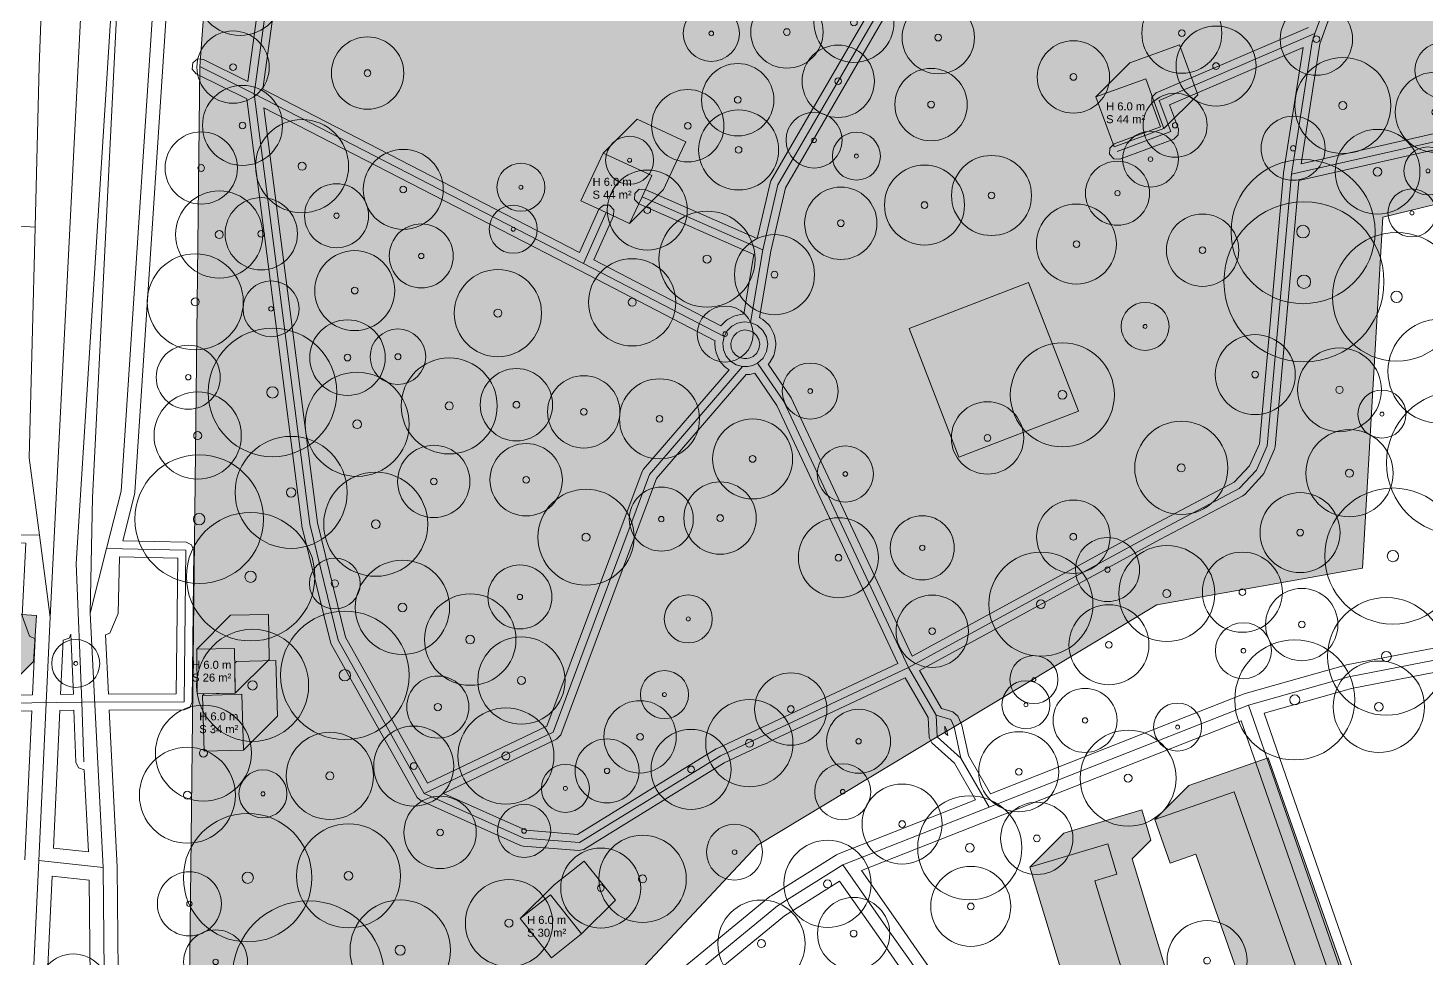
# Model space of a CAD drawing. Header units: metres. Extents: x -7 to 1019, y -7 to 1014.
# Drawn here: x 679.2 to 853.9, y 238.4 to 354.6 of the extents above; entities that cross this region are included whole.
import ezdxf

# ---------------------------------------------------------------- set-up
doc = ezdxf.new("R2010")
doc.units = ezdxf.units.M
doc.header["$MEASUREMENT"] = 0
for name, color, linetype, lineweight, true_color in [('TPX_BUILDING_AREAS_TEXT', 7, 'CONTINUOUS', 0, 0x000000), ('TPX_BUILDING_HEIGHTS_TEXT', 7, 'CONTINUOUS', 0, 0x000000), ('TPX_BUILDINGS', 7, 'CONTINUOUS', 0, 0x000000), ('TPX_BUILDINGS_HATCH', 7, 'CONTINUOUS', 0, 0xf0f0f0), ('TPX_BUILDINGS_SHADOWS_HATCH', 7, 'CONTINUOUS', 0, 0x000000), ('TPX_BUILDINGS_SHADOWS_OUTLINES', 7, 'CONTINUOUS', 0, 0x000000), ('TPX_ROADS_AXES', 7, 'CONTINUOUS', 0, 0x323232), ('TPX_ROADS_CONTOURS', 7, 'CONTINUOUS', 0, 0x646464), ('TPX_VEGETATION_GREEN_SPACES', 7, 'CONTINUOUS', 0, 0x58ba48), ('TPX_VEGETATION_GREEN_SPACES_HATCH', 7, 'CONTINUOUS', 0, 0x58ba48), ('TPX_VEGETATION_TREES_INDIVIDUAL', 7, 'CONTINUOUS', 0, 0x136734)]:
    doc.layers.add(name, color=color, linetype=linetype, lineweight=lineweight, true_color=true_color)
doc.styles.add('TPX_TEXTE', font='arial.ttf')

# ---------------------------------------------------------------- blocks, each defined once
blk = doc.blocks.new('TREETR004_CR044')
at = {"layer": 'TPX_VEGETATION_TREES_INDIVIDUAL'}
for radius in [4.44, 0.4166666666666667]:
    blk.add_circle((0, 0, 0.0361), radius, dxfattribs=at)
blk = doc.blocks.new('TREETR005_CR060')
at = {"layer": 'TPX_VEGETATION_TREES_INDIVIDUAL'}
for radius in [6, 0.5]:
    blk.add_circle((0, 0, 0.0361), radius, dxfattribs=at)
blk = doc.blocks.new('TREETR005_CR032')
at = {"layer": 'TPX_VEGETATION_TREES_INDIVIDUAL'}
for radius in [3.18, 0.4583333333333333]:
    blk.add_circle((0, 0, 0.0361), radius, dxfattribs=at)
blk = doc.blocks.new('TREETR003_CR033')
at = {"layer": 'TPX_VEGETATION_TREES_INDIVIDUAL'}
for radius in [3.32, 0.2916666666666667]:
    blk.add_circle((0, 0, 0.0361), radius, dxfattribs=at)
blk = doc.blocks.new('TREETR006_CR070')
at = {"layer": 'TPX_VEGETATION_TREES_INDIVIDUAL'}
for radius in [7, 0.5833333333333334]:
    blk.add_circle((0, 0, 0.0361), radius, dxfattribs=at)
blk = doc.blocks.new('TREETR003_CR030')
at = {"layer": 'TPX_VEGETATION_TREES_INDIVIDUAL'}
for radius in [3, 0.25]:
    blk.add_circle((0, 0, 0.0361), radius, dxfattribs=at)
blk = doc.blocks.new('TREETR005_CR039')
at = {"layer": 'TPX_VEGETATION_TREES_INDIVIDUAL'}
for radius in [3.88, 0.4583333333333333]:
    blk.add_circle((0, 0, 0.0361), radius, dxfattribs=at)
blk = doc.blocks.new('TREETR004_CR045')
at = {"layer": 'TPX_VEGETATION_TREES_INDIVIDUAL'}
for radius in [4.52, 0.4166666666666667]:
    blk.add_circle((0, 0, 0.0361), radius, dxfattribs=at)
blk = doc.blocks.new('TREETR005_CR057')
at = {"layer": 'TPX_VEGETATION_TREES_INDIVIDUAL'}
for radius in [5.71, 0.5416666666666666]:
    blk.add_circle((0, 0, 0.0361), radius, dxfattribs=at)
blk = doc.blocks.new('TREETR008_CR095')
at = {"layer": 'TPX_VEGETATION_TREES_INDIVIDUAL'}
for radius in [9.5, 0.7916666666666666]:
    blk.add_circle((0, 0, 0.0361), radius, dxfattribs=at)
blk = doc.blocks.new('TREETR004_CR047')
at = {"layer": 'TPX_VEGETATION_TREES_INDIVIDUAL'}
for radius in [4.72, 0.4166666666666667]:
    blk.add_circle((0, 0, 0.0361), radius, dxfattribs=at)
blk = doc.blocks.new('TREETR008_CR100')
at = {"layer": 'TPX_VEGETATION_TREES_INDIVIDUAL'}
for radius in [10, 0.8333333333333334]:
    blk.add_circle((0, 0, 0.0361), radius, dxfattribs=at)
blk = doc.blocks.new('TREETR005_CR059')
at = {"layer": 'TPX_VEGETATION_TREES_INDIVIDUAL'}
for radius in [5.89, 0.5416666666666666]:
    blk.add_circle((0, 0, 0.0361), radius, dxfattribs=at)
blk = doc.blocks.new('TREETR006_CR074')
at = {"layer": 'TPX_VEGETATION_TREES_INDIVIDUAL'}
for radius in [7.35, 0.625]:
    blk.add_circle((0, 0, 0.0361), radius, dxfattribs=at)
blk = doc.blocks.new('TREETR008_CR090')
at = {"layer": 'TPX_VEGETATION_TREES_INDIVIDUAL'}
for radius in [9, 0.7916666666666666]:
    blk.add_circle((0, 0, 0.0361), radius, dxfattribs=at)
blk = doc.blocks.new('TREETR005_CR052')
at = {"layer": 'TPX_VEGETATION_TREES_INDIVIDUAL'}
for radius in [5.24, 0.4583333333333333]:
    blk.add_circle((0, 0, 0.0361), radius, dxfattribs=at)
blk = doc.blocks.new('TREETR003_CR040')
at = {"layer": 'TPX_VEGETATION_TREES_INDIVIDUAL'}
for radius in [4, 0.3333333333333333]:
    blk.add_circle((0, 0, 0.0361), radius, dxfattribs=at)
blk = doc.blocks.new('TREETR004_CR050')
at = {"layer": 'TPX_VEGETATION_TREES_INDIVIDUAL'}
for radius in [5, 0.4166666666666667]:
    blk.add_circle((0, 0, 0.0361), radius, dxfattribs=at)
blk = doc.blocks.new('TREETR004_CR035')
at = {"layer": 'TPX_VEGETATION_TREES_INDIVIDUAL'}
for radius in [3.47, 0.375]:
    blk.add_circle((0, 0, 0.0361), radius, dxfattribs=at)
blk = doc.blocks.new('TREETR005_CR058')
at = {"layer": 'TPX_VEGETATION_TREES_INDIVIDUAL'}
for radius in [5.82, 0.5]:
    blk.add_circle((0, 0, 0.0361), radius, dxfattribs=at)
blk = doc.blocks.new('TREETR005_CR055')
at = {"layer": 'TPX_VEGETATION_TREES_INDIVIDUAL'}
for radius in [5.45, 0.5]:
    blk.add_circle((0, 0, 0.0361), radius, dxfattribs=at)
blk = doc.blocks.new('TREETR006_CR075')
at = {"layer": 'TPX_VEGETATION_TREES_INDIVIDUAL'}
for radius in [7.5, 0.625]:
    blk.add_circle((0, 0, 0.0361), radius, dxfattribs=at)
blk = doc.blocks.new('TREETR007_CR080')
at = {"layer": 'TPX_VEGETATION_TREES_INDIVIDUAL'}
for radius in [8.03, 0.7083333333333334]:
    blk.add_circle((0, 0, 0.0361), radius, dxfattribs=at)
blk = doc.blocks.new('TREETR005_CR053')
at = {"layer": 'TPX_VEGETATION_TREES_INDIVIDUAL'}
for radius in [5.3, 0.5416666666666666]:
    blk.add_circle((0, 0, 0.0361), radius, dxfattribs=at)
blk = doc.blocks.new('TREETR005_CR065')
at = {"layer": 'TPX_VEGETATION_TREES_INDIVIDUAL'}
for radius in [6.5, 0.5416666666666666]:
    blk.add_circle((0, 0, 0.0361), radius, dxfattribs=at)
blk = doc.blocks.new('TREETR003_CR035')
at = {"layer": 'TPX_VEGETATION_TREES_INDIVIDUAL'}
for radius in [3.5, 0.2916666666666667]:
    blk.add_circle((0, 0, 0.0361), radius, dxfattribs=at)
blk = doc.blocks.new('TREETR006_CR063')
at = {"layer": 'TPX_VEGETATION_TREES_INDIVIDUAL'}
for radius in [6.27, 0.625]:
    blk.add_circle((0, 0, 0.0361), radius, dxfattribs=at)
blk = doc.blocks.new('TREETR004_CR046')
at = {"layer": 'TPX_VEGETATION_TREES_INDIVIDUAL'}
for radius in [4.59, 0.4166666666666667]:
    blk.add_circle((0, 0, 0.0361), radius, dxfattribs=at)
blk = doc.blocks.new('TREETR007_CR085')
at = {"layer": 'TPX_VEGETATION_TREES_INDIVIDUAL'}
for radius in [8.5, 0.7083333333333334]:
    blk.add_circle((0, 0, 0.0361), radius, dxfattribs=at)

msp = doc.modelspace()

# ---------------------------------------------------------------- hatches: boundary and pattern name
at = {"layer": 'TPX_BUILDINGS_HATCH'}
for points in [[(818.8199240549002, 348.2434156127274), (812.588396726409, 345.97978665307164), (814.863898931304, 339.74608017876744), (821.1052109582815, 342.00988652184606), (818.8199240549002, 348.2434156127274)], [(751.027807889739, 338.9448735900223), (748.2489745004568, 332.9854972548783), (751.4165922983084, 331.5240085311234), (754.3178803308401, 330.1796491332352), (755.8819491250906, 333.51172234490514), (757.1064946039114, 336.13920475915074), (751.027807889739, 338.9448735900223)], [(704.9820029123221, 277.04726864770055), (700.237150846282, 276.98355462029576), (700.3089110238943, 271.39729763939977), (705.0439822061453, 271.460835237056), (704.9820029123221, 277.04726864770055)], [(705.8878752572928, 271.3319871611893), (700.9683424814139, 271.18750550225377), (701.1725842340384, 264.2289312072098), (706.0823370798025, 264.3732354827225), (705.8878752572928, 271.3319871611893)], [(829.8765656335745, 259.15356900170445), (819.9579369409475, 255.69234539940953), (821.8766199930105, 250.25039841607213), (825.0659777505789, 251.37245919182897), (833.111364064971, 228.59144093468785), (829.921799360076, 227.48046090081334), (831.3140866144095, 223.54782273247838), (833.5505949838553, 224.33112122491002), (835.2320467813406, 219.5611522383988), (832.9955374582205, 218.77785374596715), (836.068678556243, 210.10849453881383), (838.5581271036062, 210.97397973015904), (840.1569077356253, 206.44641568139195), (837.6674572809134, 205.58093049004674), (838.771387754241, 202.44129254296422), (848.6800753457937, 205.91343476250768), (829.8765656335745, 259.15356900170445)], [(814.0827938898001, 252.65912510827184), (804.3403879983816, 249.7332551665604), (820.990605054656, 194.8909051604569), (832.475079236785, 198.34722592309117), (831.4030539377127, 201.88655354455113), (828.6680380685721, 201.07205464318395), (826.8469168527517, 207.07008816674352), (829.5817314966116, 207.89566971734166), (826.9388214929495, 216.58390786126256), (823.2307841165457, 215.46354081109166), (821.4302365167532, 221.40651490166783), (825.1384722574148, 222.51579930260777), (822.9836432321463, 229.64969231560826), (818.4483200891409, 228.28152729943395), (812.4539696557913, 248.03984524682164), (815.2277037485037, 248.87721516564488), (814.0827938898001, 252.65912510827184)], [(744.4272000177298, 246.26481987908483), (740.6742150171194, 243.30331875756383), (744.5592762811575, 238.42911126092076), (748.3122622354422, 241.39061333611608), (744.4272000177298, 246.26481987908483)]]:
    msp.add_hatch(color=256, dxfattribs=at).paths.add_polyline_path(points)
at = {"layer": 'TPX_BUILDINGS_SHADOWS_HATCH'}
for points in [[(816.8310372217093, 350.22242714837193), (812.588396726409, 345.97978665307164), (818.8199240549002, 348.2434156127274), (821.1052109582815, 342.00988652184606), (825.3478514535818, 346.25252701714635), (823.0625645502005, 352.4860561080277), (816.8310372217093, 350.22242714837193)], [(755.2704493387137, 343.1875140853226), (751.027807889739, 338.9448735900223), (757.1064955575857, 336.13920475915074), (755.8819491250906, 333.51172234490514), (754.3178803308401, 330.1796491332352), (758.5605217798147, 334.4222896285355), (760.1245896203909, 337.75436379387975), (761.349136052886, 340.38184525445104), (755.2704493387137, 343.1875140853226)], [(675.8135840280447, 281.46122052147985), (671.5709435327444, 277.21858002617955), (675.9696471078787, 276.9434249587357), (675.6137787683401, 271.1942203231156), (679.8564192636404, 275.4368608184159), (680.212287603179, 281.1860664077103), (675.8135840280447, 281.46122052147985)], [(704.4797913415823, 281.22619511559606), (700.237150846282, 276.98355462029576), (704.9820029123221, 277.04726864770055), (705.0439822061453, 271.460835237056), (709.2866236551199, 275.7034757323563), (709.2246434076224, 281.28990914300084), (704.4797913415823, 281.22619511559606)], [(701.189956365386, 271.40912033990026), (700.9683424814139, 271.18750550225377), (705.8878752572928, 271.3319871611893), (706.0823370798025, 264.3732354827225), (710.3249775751028, 268.6158759780228), (710.130515752593, 275.5746276564896), (705.2109829767141, 275.43014599755406), (705.0022599084768, 275.2214238829911), (705.0439822061453, 271.460835237056), (701.189956365386, 271.40912033990026)], [(824.2005783899222, 259.9349858947098), (819.9579369409475, 255.69234539940953), (829.8765656335745, 259.15356900170445), (848.6800753457937, 205.91343476250768), (852.922715841094, 210.1560762114823), (834.1192061288748, 263.39620949700475), (824.2005783899222, 259.9349858947098)], [(808.5830284936819, 253.9758956618607), (804.3403879983816, 249.7332551665604), (814.0827938898001, 252.65912510827184), (815.2277037485037, 248.87721516564488), (812.4539696557913, 248.03984524682164), (818.4483200891409, 228.28152729943395), (822.9836432321463, 229.64969231560826), (825.1384722574148, 222.51579930260777), (821.4302365167532, 221.40651490166783), (823.2307841165457, 215.46354081109166), (826.9388214929495, 216.58390786126256), (829.5817314966116, 207.89566971734166), (826.8469168527517, 207.07008816674352), (828.6680380685721, 201.07205464318395), (831.4030539377127, 201.88655354455113), (832.475079236785, 198.34722592309117), (836.7177206857596, 202.58986641839147), (835.6456953866873, 206.12919403985143), (832.9106785638724, 205.31469513848424), (831.5342280252371, 209.84816624596715), (833.1815173013601, 211.4954555220902), (831.9016558511648, 211.09731938317418), (829.2939135415945, 219.4646880812943), (831.3972899301443, 220.11704136803746), (831.1814619882498, 220.82654835656285), (827.473424611846, 219.70618130639195), (826.277192769805, 223.65452076867223), (829.3811127527151, 226.75844075158238), (827.2262846811209, 233.89233281090856), (822.6909605844412, 232.52416874840856), (817.1473299844656, 250.7968414016068), (819.470344243804, 253.11985566094518), (818.3254343851004, 256.90176560357213), (808.5830284936819, 253.9758956618607)], [(821.8766199930105, 250.25039936974645), (819.9579369409475, 255.69234539940953), (821.8766199930105, 250.25039841607213), (825.0659777505789, 251.37245919182897), (821.8766199930105, 250.25039936974645)], [(744.9168555124197, 247.54595925286412), (740.6742150171194, 243.30331875756383), (744.4272000177298, 246.26481987908483), (748.3122622354422, 241.39061333611608), (752.5549036844168, 245.63325383141637), (748.6698414667044, 250.50746132805943), (744.9168555124197, 247.54595925286412)]]:
    msp.add_hatch(color=256, dxfattribs=at).paths.add_polyline_path(points)
at = {"layer": 'TPX_VEGETATION_GREEN_SPACES_HATCH'}
for points in [[(699.1432101114187, 216.3210408873856), (687.9663187845144, 164.51146771386266), (770.3342539651785, 252.49882389977574), (792.7824112756643, 266.0094649977982), (794.8733298166189, 267.2668359465897), (820.2254340036307, 282.5263459868729), (845.8981663568411, 287.1044051833451), (848.4699293954764, 330.9645650573075), (879.2374569757376, 338.4287755675614), (895.0482231958304, 362.34041859582067), (879.4907271249685, 385.4841916747391), (830.9300753457937, 460.3137614913285), (752.5080239160452, 415.54561211541295), (734.7108551843558, 444.04808785393834), (721.1674448831473, 426.23091008141637), (711.5244261606131, 434.0385635085404), (704.660210309783, 421.3201272673905), (703.4990937097464, 410.3235509581864), (704.7289311273489, 405.0908496566117), (700.6320435388479, 349.7730500884354), (699.1432101114187, 216.3210408873856)], [(804.1822239740286, 322.76777436211705), (789.2554938180838, 317.0318505950272), (795.4862000329886, 300.96958615258336), (810.4129492624197, 306.7055165953934), (804.1822239740286, 322.76777436211705)]]:
    msp.add_hatch(color=256, dxfattribs=at).paths.add_polyline_path(points)

# ---------------------------------------------------------------- linework, layer by layer
at = {"layer": 'TPX_BUILDINGS', "elevation": 0.042100000000000005}
for points in [[(818.8199240549002, 348.2434156127274), (812.588396726409, 345.97978665307164), (814.863898931304, 339.74608017876744), (821.1052109582815, 342.00988652184606)], [(751.027807889739, 338.9448735900223), (748.2489745004568, 332.9854972548783), (751.4165922983084, 331.5240085311234), (754.3178803308401, 330.1796491332352), (755.8819491250906, 333.51172234490514), (757.1064946039114, 336.13920475915074)], [(704.9820029123221, 277.04726864770055), (700.237150846282, 276.98355462029576), (700.3089110238943, 271.39729763939977), (705.0439822061453, 271.460835237056)], [(705.8878752572928, 271.3319871611893), (700.9683424814139, 271.18750550225377), (701.1725842340384, 264.2289312072098), (706.0823370798025, 264.3732354827225)], [(829.8765656335745, 259.15356900170445), (819.9579369409475, 255.69234539940953), (821.8766199930105, 250.25039841607213), (825.0659777505789, 251.37245919182897), (833.111364064971, 228.59144093468785), (829.921799360076, 227.48046090081334), (831.3140866144095, 223.54782273247838), (833.5505949838553, 224.33112122491002), (835.2320467813406, 219.5611522383988), (832.9955374582205, 218.77785374596715), (836.068678556243, 210.10849453881383), (838.5581271036062, 210.97397973015904), (840.1569077356253, 206.44641568139195), (837.6674572809134, 205.58093049004674), (838.771387754241, 202.44129254296422), (848.6800753457937, 205.91343476250768)], [(814.0827938898001, 252.65912510827184), (804.3403879983816, 249.7332551665604), (820.990605054656, 194.8909051604569), (832.475079236785, 198.34722592309117), (831.4030539377127, 201.88655354455113), (828.6680380685721, 201.07205464318395), (826.8469168527517, 207.07008816674352), (829.5817314966116, 207.89566971734166), (826.9388214929495, 216.58390786126256), (823.2307841165457, 215.46354081109166), (821.4302365167532, 221.40651490166783), (825.1384722574148, 222.51579930260777), (822.9836432321463, 229.64969231560826), (818.4483200891409, 228.28152729943395), (812.4539696557913, 248.03984524682164), (815.2277037485037, 248.87721516564488)], [(744.4272000177298, 246.26481987908483), (740.6742150171194, 243.30331875756383), (744.5592762811575, 238.42911126092076), (748.3122622354422, 241.39061333611608)]]:
    msp.add_lwpolyline(points, close=True, dxfattribs=at)
at = {"layer": 'TPX_BUILDINGS_SHADOWS_OUTLINES', "elevation": 0.0391}
for points in [[(816.8310372217093, 350.22242714837193), (812.588396726409, 345.97978665307164), (818.8199240549002, 348.2434156127274), (821.1052109582815, 342.00988652184606), (825.3478514535818, 346.25252701714635), (823.0625645502005, 352.4860561080277)], [(755.2704493387137, 343.1875140853226), (751.027807889739, 338.9448735900223), (757.1064955575857, 336.13920475915074), (755.8819491250906, 333.51172234490514), (754.3178803308401, 330.1796491332352), (758.5605217798147, 334.4222896285355), (760.1245896203909, 337.75436379387975), (761.349136052886, 340.38184525445104)], [(675.8135840280447, 281.46122052147985), (671.5709435327444, 277.21858002617955), (675.9696471078787, 276.9434249587357), (675.6137787683401, 271.1942203231156), (679.8564192636404, 275.4368608184159), (680.212287603179, 281.1860664077103)], [(704.4797913415823, 281.22619511559606), (700.237150846282, 276.98355462029576), (704.9820029123221, 277.04726864770055), (705.0439822061453, 271.460835237056), (709.2866236551199, 275.7034757323563), (709.2246434076224, 281.28990914300084)], [(701.189956365386, 271.40912033990026), (700.9683424814139, 271.18750550225377), (705.8878752572928, 271.3319871611893), (706.0823370798025, 264.3732354827225), (710.3249775751028, 268.6158759780228), (710.130515752593, 275.5746276564896), (705.2109829767141, 275.43014599755406), (705.0022599084768, 275.2214238829911), (705.0439822061453, 271.460835237056)], [(824.2005783899222, 259.9349858947098), (819.9579369409475, 255.69234539940953), (829.8765656335745, 259.15356900170445), (848.6800753457937, 205.91343476250768), (852.922715841094, 210.1560762114823), (834.1192061288748, 263.39620949700475)], [(821.8766199930105, 250.25039936974645), (819.9579369409475, 255.69234539940953), (821.8766199930105, 250.25039841607213), (825.0659777505789, 251.37245919182897)], [(744.9168555124197, 247.54595925286412), (740.6742150171194, 243.30331875756383), (744.4272000177298, 246.26481987908483), (748.3122622354422, 241.39061333611608), (752.5549036844168, 245.63325383141637), (748.6698414667044, 250.50746132805943)]]:
    msp.add_lwpolyline(points, close=True, dxfattribs=at)
msp.add_lwpolyline([(822.6909605844412, 232.52416874840856), (817.1473299844656, 250.7968414016068), (819.470344243804, 253.11985566094518), (818.3254343851004, 256.90176560357213), (808.5830284936819, 253.9758956618607), (804.3403879983816, 249.7332551665604), (814.0827938898001, 252.65912510827184), (815.2277037485037, 248.87721516564488), (812.4539696557913, 248.03984524682164), (818.4483200891409, 228.28152729943395)], dxfattribs=at)
at = {"layer": 'TPX_ROADS_AXES', "elevation": 0.030099999999999995}
for points in [[(1012.1668585416628, 653.6815135665238), (996.2972248670412, 644.218912858516), (981.5825546857668, 635.4488599486649), (944.5733097669436, 613.3812005706131), (926.6878212568117, 594.9085509963334), (735.9092167493654, 477.3068864531815), (717.7471846219851, 457.86507584527135), (711.2738369581057, 447.8809697814286), (703.5632942792727, 435.9676072783768), (694.8592079755617, 411.9077212996781), (691.4711197492434, 387.16802002862096), (685.1593731519533, 287.69728257134557)], [(679.2942063196097, 300.87265469506383), (680.0345885141287, 329.71074368432164), (680.5419375284109, 349.79743172600865), (681.480127988616, 374.19344975426793), (684.125075040618, 395.6602866835892), (685.6127545221243, 409.70044972375035), (688.6309697015677, 422.43794705346227), (697.8401066644583, 442.38282181695104), (707.406774221221, 457.71114041283727), (718.1865574701224, 471.43172623589635), (729.5069424493704, 482.85613610222936), (751.6771561487112, 498.7231109328568), (801.1692635400686, 528.0338838286698), (827.1144635064993, 543.4704988189042), (847.8284355981741, 555.9853675551713), (932.3408762796316, 609.6451032347977), (953.8374754770193, 623.2386615462601), (965.8771435602102, 634.9091832824051), (967.1322190149222, 636.9274938292801)], [(681.9445447343169, 280.95398499444127), (682.9884786027251, 301.67122342064977), (685.86451810773, 359.0289800353348), (687.5304288285552, 389.71308590844274), (691.9287328141509, 409.460009355098), (701.4776706116972, 436.04071690514684), (717.7825097459136, 462.40006234124303), (731.1051501649199, 477.2753408141434), (765.0962113755522, 500.1634299941361), (842.6202201264678, 545.3145606704056), (909.9959048646269, 585.6260478682816), (964.7076215165434, 619.5332582183182), (972.4863700288115, 623.343870896846), (987.4936169999419, 627.850932855159), (1002.2728680985747, 625.5024564452469), (1012.166857661563, 617.0409972853959)], [(1012.166857661563, 613.5861947722733), (1001.6459235566435, 622.841429490596), (988.2222241776763, 624.9040601439774), (972.6985310929595, 620.276771325618), (912.1319989579497, 583.846580285579), (844.0643863099394, 543.3784234710038), (764.3399314301787, 496.5355594344437), (733.2438401597319, 475.35176445916295), (720.4811953919707, 460.35358502343297), (703.3322276490508, 434.6773994155228), (694.901079119998, 407.97280003502965), (690.9645051377593, 388.6666028685868), (690.3885087388335, 359.3991134352982), (687.4222316163359, 299.99981858208776), (687.2221459763823, 295.9163949675858), (686.9450930970488, 281.4879501052201)], [(769.4555279596243, 317.781955499202), (770.983717618743, 326.87832333520055), (772.8527819497976, 334.9830854125321), (785.7114636285696, 357.1116244979203), (795.7331406457815, 375.9515683837235), (803.8507572992239, 393.48210026696324), (820.7669760568533, 425.51783921197057), (831.016863523284, 446.87857796624303), (832.8607670648489, 456.36870362237096), (830.9300753457937, 460.3137614913285), (837.5699440820608, 467.0415475554764)], [(724.79856556491, 460.24327828362584), (720.5205132348929, 453.85765244439244), (714.798845945159, 445.5944621749222), (709.3764550073538, 437.0151860900223), (707.873194394866, 434.64873768761754), (702.7789608819876, 421.99560334160924), (698.258954702178, 408.4326932616532), (697.0893380029593, 394.1211250014603), (695.820460019866, 373.39980866387486), (690.7794663293753, 296.71248700097203), (688.9811264856253, 289.5624559111893), (686.9450928552542, 281.4879501052201)], [(795.059286771575, 407.75741459801793), (782.4343544824515, 403.526584405452), (769.4256464822683, 399.9540050216019), (763.9740120752249, 398.93511559441686), (759.7815796716604, 399.16962315514684), (747.9100634439383, 401.4269464202225), (723.6908203943167, 402.5183875747025), (719.3058049066458, 402.03989102318883), (715.9714009149466, 400.2833049483597), (714.4135033471975, 397.1509044356644), (707.4065071924124, 346.37019803002477)], [(680.0345885141287, 329.71074368432164), (673.744906125823, 330.1179664321244), (669.1385876520071, 330.5113132186234), (662.6130825860891, 331.5129401870072), (656.098873792449, 333.5125529952347), (645.8193423135672, 337.0182998366654), (628.2679240091238, 343.2971074767411), (616.9865605218802, 347.5497119612992), (614.4781910760794, 348.81252171471715), (610.4698330743704, 351.3120429702103), (603.4516770227347, 356.8280446715653), (597.3961598260794, 362.6829726882279), (595.383240400115, 364.6864535994828), (593.8843724115286, 366.94313599541783), (591.1306368692312, 370.9509418196976), (588.1148592813406, 376.4617583937943), (586.1114708764944, 381.7248189635575), (584.3459088189993, 386.282651681453), (583.096414266387, 388.27777268365026), (580.0860688074026, 390.78427197411656), (577.2953459604178, 393.05084397271276), (575.9500357492361, 394.9333694167435), (575.5684010370169, 396.55616738274693)], [(837.0312296731863, 336.3338449187577), (876.354356466094, 345.25013329461217), (884.3887345178518, 356.02758099511266), (884.6228081567679, 364.71250035241246), (881.5185067041311, 373.48106076195836), (875.2292763574515, 379.2651031203568)], [(707.4065071924124, 346.37019803002477), (714.3591410501394, 292.58279015496373), (717.9094368799124, 278.090588349849), (728.6779724939261, 258.9286382384598), (741.0985371454153, 253.377471704036), (748.0860258920584, 252.80553318932652), (765.6795842035208, 263.66726471856236), (789.1902462823782, 274.70269276574254), (820.1784302575979, 291.6052797026932), (830.5114857538138, 297.03631092980504), (832.6520020349417, 299.3367126174271), (834.0160443170462, 302.3658406920731), (837.0312296731863, 336.3338449187577), (839.6087252481375, 352.86605431512), (839.9719673974905, 353.8814990706742), (841.8259016855154, 359.0370118804276)], [(839.9719673974905, 353.8814990706742), (820.522514997283, 345.54699017480016), (821.9730812890921, 341.6375796981156), (815.2464663370047, 339.15434147790074)], [(700.6320435388479, 349.7730500884354), (707.4065071924124, 346.37019803002477), (748.5567376001272, 325.17514016106725), (766.1406704767141, 316.0257108397782)], [(770.983717618743, 326.87832333520055), (755.8819491250906, 333.51172234490514)], [(748.5567376001272, 325.17514016106725), (751.4165922983084, 331.5240085311234)], [(765.9794384820852, 315.20239617303014), (766.1406704767141, 316.0257108397782), (766.5289036615286, 316.7422712035477), (767.1153923852835, 317.31829907372594), (767.8326632364187, 317.6971385665238), (768.641788183013, 317.86699940636754), (769.4555279596243, 317.781955499202), (770.3134152276907, 317.4205510802567), (770.9998356683645, 316.8010547347367), (771.4451090677176, 315.98872162774205), (771.6085001809988, 315.071506280452), (771.4586560113821, 314.15970684960485), (771.0135351999197, 313.3423373885453), (770.3300263269339, 312.72020794823766), (769.7481028421316, 312.43251015618443), (769.1050764902029, 312.27674366906285), (768.4592406137381, 312.276135224849), (767.6428915841971, 312.5052554793656), (766.9301344736014, 312.9579789824784), (766.3900477273855, 313.60229947045445)], [(766.0629650934134, 314.3724267669022), (765.9794384820852, 315.20239617303014)], [(766.3900477273855, 313.60229947045445), (766.0629650934134, 314.3724267669022)], [(799.2436320169363, 257.2129848189652), (795.7173859460745, 263.34644009545445), (792.7824112756643, 266.0094649977982), (792.6354166849051, 268.7229774184525), (789.1902462823782, 274.70269276574254), (773.6165510995779, 307.9349496550858), (770.3300263269339, 312.72020794823766)], [(768.4592406137381, 312.276135224849), (756.8332497461233, 298.8062656112015), (744.7829052789602, 266.6148450560868), (728.6779724939261, 258.9286382384598)], [(681.9445444925223, 280.95398499444127), (680.5847117288504, 291.20648266747594), (679.2942063196097, 300.87265469506383)], [(669.290653882781, 291.2903192229569), (680.5847117288504, 291.20648266747594)], [(698.8785168512259, 289.3314054198563), (688.9811264856253, 289.5624559111893)], [(698.6735426767264, 270.3810050673783), (698.8785168512259, 289.3314054198563)], [(685.1593731519533, 287.69728257134557), (685.8645990964724, 270.3598020263016), (686.1467360135866, 262.8815763182938)], [(686.9450928552542, 281.4879501052201), (688.5483557565603, 249.67677475884557)], [(680.4983555658255, 250.5621116347611), (681.9445444925223, 280.95398499444127)], [(696.7115628106985, 167.92915894463658), (743.8203465326224, 219.2473094649613), (757.9711052759085, 232.71852375939488), (772.8009306772146, 244.89385487511754), (780.9673735483084, 250.00844551995397), (799.2436320169363, 257.2129848189652), (831.6668784006033, 269.98417641595006), (844.2065674646292, 273.5261466689408), (859.399338422576, 276.4620902724564), (870.924991308013, 276.560013551265), (881.9133278711233, 275.5284841246903), (893.2972361429129, 273.7280805297196), (905.581298528472, 270.3142926879227), (916.600543676177, 265.95742394402623), (948.5569950921927, 252.10195519402623), (965.6340739114676, 243.39816357567906)], [(670.1628815515433, 270.1310479827225), (685.8645989282522, 270.3598020263016), (698.6735426767264, 270.3810050673783)], [(852.8453747613821, 138.0290715880692), (854.3466250284109, 204.7965686507523), (835.290391622344, 259.56204487755895), (831.6668784006033, 269.98417641595006)], [(795.7173859460745, 263.34644009545445), (794.8733298166189, 267.2668359465897), (794.4555937631521, 268.1794450469315), (792.6354166849051, 268.7229774184525)], [(517.5729081018362, 1.8719583749771118e-07), (574.039285360137, 65.10029620770365), (616.3394524438772, 105.86529750470072), (655.9770218713675, 145.04128284100443), (664.5897595270071, 155.2414361918345), (671.980712590972, 169.68775577191263), (675.6765953882132, 184.99846477154642), (678.0696904046927, 199.29890842083842), (680.4983555658255, 250.56211108807474)], [(680.4983555658255, 250.5621116347611), (688.5483557565603, 249.67677475884557)], [(780.9673735483084, 250.00844551995397), (786.6525198800955, 241.91852356866002), (789.0129973276053, 238.5577342696488), (820.9346777780447, 193.11606385186315)], [(688.5483557565603, 249.67677475884557), (688.7939564569388, 223.67248322442174), (687.9233767373953, 209.0559146590531), (687.1863982065115, 196.2488496489823), (684.7071844919119, 182.92245079949498), (679.9394060953055, 167.90275647118688), (673.776457486907, 155.89549424126744), (666.106857953826, 145.49067284539342), (640.9949833734427, 118.55080677941442), (620.2318903787527, 98.41913582757115), (593.8397394998465, 70.83538605645299), (581.400541005889, 57.39536454156041), (576.1038185937796, 51.590052384883165)]]:
    msp.add_lwpolyline(points, dxfattribs=at)
at = {"layer": 'TPX_ROADS_CONTOURS', "elevation": 0.027099999999999996}
for points in [[(713.4228893833933, 397.2875941377133), (706.6068703251658, 347.8909285645932), (701.080904634553, 350.6666520219296), (700.3175646382151, 350.7223151307553), (699.7384420948802, 350.22191172651947), (699.6827789860545, 349.4585717301816), (700.1831823902903, 348.8794491868466), (706.4828688221751, 345.71507960371673), (713.367393167573, 292.4545958619565), (713.3878628331004, 292.34484702162445), (716.938157709199, 277.8526452165097), (717.0376659947215, 277.600674925372), (727.8062016087351, 258.43872481398284), (728.2699381428538, 258.0156720262021), (740.690502794343, 252.46450549177825), (741.0169588642893, 252.38080531172454), (748.0044476109324, 251.80886584334075), (748.6113487797556, 251.95462924055755), (766.1562496739207, 262.7863219361752), (788.7827898579417, 273.4067614655942), (791.64979139145, 268.4305651765317), (791.7838751393137, 265.95537310652435), (792.110448511201, 265.2688811402768), (794.928883226472, 262.71159773878753), (797.5475660878001, 258.15673094801605), (780.4172693806468, 251.40393382124603), (780.1711927967845, 251.27970343641937), (772.004750879365, 246.16511279158294), (771.8491169529734, 246.05318671278656), (757.019290597993, 233.87785464338958)], [(784.8374125080882, 357.59782248549163), (771.9881607609568, 335.48550826124847), (771.8783575611887, 335.2078002076596), (770.280575426179, 328.2793925385922), (756.2841097431956, 334.42729216627777), (755.5189148503123, 334.44349795393646), (754.9663807469187, 333.9138835053891), (754.9501740055857, 333.1486876588315), (755.4797894078074, 332.5961535554379), (769.8685070591746, 326.27595931105316), (768.6218210774241, 318.8552077393979), (768.4363352375804, 318.84566622786224), (767.6272102909861, 318.6758053880185), (767.3656345921336, 318.5813811402768), (766.6483637409983, 318.2025406938046), (766.4146772938548, 318.0317395310849), (765.8281885700999, 317.455712614581), (765.7523657398997, 317.3550294023007), (749.8566195088206, 325.62604743056), (752.3283602314768, 331.1133015733212), (752.3517233448802, 331.87831240706146), (751.8272987919627, 332.4357760529965), (751.0622889118968, 332.45913916639984), (750.5048252659617, 331.9347155671567), (748.0777813511668, 326.54668742232025), (708.4939114170847, 346.9349663835019), (715.3817497807322, 396.8521092515439)], [(675.3333555775462, 155.09638815931976), (681.4963041859446, 167.1036503892392), (681.607386262971, 167.37328177504241), (686.3751637059031, 182.3929751496762), (686.4276644306956, 182.60237628035247), (688.9068790989695, 195.92877512983978), (688.9335085469065, 196.14831286482513), (689.6703840809641, 208.95359927229583), (690.5408608036814, 223.5684359651059), (690.5438791828929, 223.68901091627777), (690.2982784825144, 249.6933024507016), (690.2961374836741, 249.76486235670745), (689.308277757722, 269.36550074629486), (698.6751991825877, 269.3810065370053), (699.3729607182322, 269.666291533038), (699.6734844761668, 270.3701890092343), (699.8784586506663, 289.32059031538665), (699.5932308750926, 290.03082305006683), (698.9018551426707, 290.3311331849545), (691.0252119618235, 290.5150101762265), (692.4766089039622, 296.28563052229583), (692.5256973820506, 296.5976994615048), (697.5666910725413, 373.28502112440765)], [(883.3976341801463, 356.3712418656796), (875.7732388096629, 346.1437523942441), (838.2461229878245, 337.6346982102841), (840.582197816926, 352.6184208970517), (840.9132649021922, 353.5439189057797), (842.7506109791575, 358.65330153517425)], [(839.178184183198, 354.6292927842587), (820.1286341267405, 346.4661515336484), (819.6035400944529, 345.94130641035736), (819.5849720555125, 345.1991198640317), (820.6870934086619, 342.2288029771298), (814.9001461582957, 340.09245711378753), (814.3382326680003, 339.57280379347503), (814.30835023697, 338.8080208878964), (814.8280035572825, 338.246107397601), (815.5927874165354, 338.21622496657073), (822.3194023686228, 340.6994641404599), (822.8816610890208, 341.2198680024594), (822.91062417801, 341.98545008711517), (821.7911039906321, 345.00266009382904), (838.4860674458323, 352.1568110566586), (836.0431667881785, 336.48789149336517), (836.0351463871775, 336.42226248793304), (833.0348927098094, 302.62246352247894), (831.8077761250315, 299.89740782789886), (829.8954426365672, 297.8422339539975), (819.6995789128123, 292.48317652754486), (789.64464345749, 276.08963233046234), (774.522051485139, 308.3592961411923), (774.4408623295603, 308.5010884385556), (771.6479755955515, 312.56759673170745), (771.6866575794993, 312.60280543379486), (771.8917547779856, 312.8640788178891), (772.336875589448, 313.68144827894866), (772.4454208927928, 313.9975426774472), (772.5952650624095, 314.9093430619687), (772.5930019932566, 315.2468846421689), (772.4296108799754, 316.1640990357846), (772.3220125752268, 316.46938830427825), (771.8767391758738, 317.2817214112729), (771.6698271351634, 317.5434229951352), (770.9834066944895, 318.1629202943295), (770.7016445713816, 318.3421137910336), (770.5727697926341, 318.3964055161923), (771.9649092274485, 326.6829493623227), (773.7932735997019, 334.6112254243344), (786.5760857182322, 356.609201727435)], [(858.3239895420847, 277.78203421644866), (843.9219643193064, 274.99889975599945), (843.7988306599436, 274.96966677717865), (831.2591406422434, 271.4276965241879), (831.117151887971, 271.3798134904355), (799.4284082966624, 258.89793520979583), (796.662128122407, 263.7095273118466), (795.8509289341746, 267.4773123841733), (795.7826000767527, 267.68304377608), (795.3648640232859, 268.5956519227475), (794.7417246418772, 269.13763552717865), (793.3031031208811, 269.56723052076995), (790.5677324848948, 274.3149588685483), (820.6505037861643, 290.7236874680966), (830.976734788972, 296.1511309724301), (831.2435757237254, 296.3551028352231), (833.3840929585276, 298.65550452284515), (833.5638186055003, 298.9261134248227), (834.9278608876048, 301.955242453143), (835.0121285038767, 302.27742320112884), (837.962894113618, 335.51970988325775), (876.5754877644358, 344.27488928847015)], [(670.1774489003001, 269.13115435652435), (679.6365353184519, 269.26896029524505), (678.7503162937937, 250.6449273210019)], [(677.4025951939402, 184.70962935499847), (679.7956902104197, 199.01007300429046), (679.8177296238719, 199.21609240584075), (682.1582600193797, 248.61900359205902), (686.8131023960887, 248.10706645064056), (687.0434643345652, 223.71629458479583), (686.1764732914744, 209.15996199660003), (685.445653589326, 196.45999842695892), (683.0064837055979, 183.34884673170745), (678.3156963902293, 168.57169085554779)]]:
    msp.add_lwpolyline(points, dxfattribs=at)
for points in [[(708.6425177174387, 344.6087201219052), (748.0969931202708, 324.287086782977), (765.0155645924387, 315.483864126727), (764.9980799275218, 315.3945782762021), (764.9844643193064, 315.1022627931088), (765.0679918843089, 314.2722933869809), (765.1411596852122, 314.1361039262265), (765.142539651948, 313.9815104585141), (765.4696213322459, 313.21138316206634), (765.5780455189524, 313.1048777680844), (765.6236740666209, 312.9599040132016), (766.1637608128367, 312.31558447889984), (766.3939749317942, 312.11386233381927), (766.7842518406687, 311.8659680467099), (756.0762306767283, 299.45965796522796), (755.8967157917796, 299.15684252791107), (743.9878861027537, 267.3434661012143), (729.0914646702586, 260.23403101973236), (718.8481861668406, 278.46131926588714), (715.3437239247141, 292.76643210463226)], [(766.9892231541453, 315.15536433272064), (767.0926758366404, 315.68363410048187), (767.3366686421214, 316.1339705567807), (767.7117554264842, 316.5023673158139), (768.1755329685984, 316.74731951765716), (768.693791063386, 316.85611849837005), (769.2040258961497, 316.8027937989682), (769.7691332417307, 316.564729033038), (770.2042519169627, 316.1720336060971), (770.4893719273387, 315.6518757920712), (770.5939690190135, 315.0647061448544), (770.4993778782664, 314.48911601118743), (770.2158638554392, 313.96850329451263), (769.7608467655955, 313.5543473344296), (769.404598863679, 313.3782218080014), (768.985219629365, 313.2766306977719), (768.5964514332591, 313.2762654405087), (768.0548159199534, 313.4282820802182), (767.597020776826, 313.7190611939877), (767.2521940785227, 314.1304381471127), (767.0427385884104, 314.62360888533294)], [(731.0620895939646, 258.9584267716855), (745.2136246281443, 265.712358770892), (745.7194401341258, 266.26426917128265), (757.7070995884715, 298.2882330995053), (768.9174696522532, 311.2765658479184), (769.1060177403269, 311.27674323134124), (769.3405081349192, 311.304851828143), (769.9822012501536, 311.46029597334564), (772.7458349781809, 307.4363806825131), (787.8606592732249, 275.18329077772796), (765.2546831684886, 264.5725043397397), (765.1542622166453, 264.5181677918881), (747.8402144032298, 253.82899695448577), (741.3504997807322, 254.36019259504974)], [(670.3330456333933, 290.2825549226254), (678.9069601612864, 290.2189095597714), (678.4489800053416, 281.13012534193695), (679.3482576924143, 278.60679751448333), (680.0646969395457, 278.266841230914), (679.7317806797801, 271.270560560748), (671.1219278889475, 271.145126638934)], [(688.8350235539256, 278.7555811982602), (689.3719975071726, 278.9660189729184), (690.44444814499, 281.4207556825131), (690.5808588581858, 288.5248387437314), (697.8678948002635, 288.3547270875424), (697.6842829304514, 271.37936907820404), (689.2074867802439, 271.36533671431243)], [(683.2381722050486, 271.3216441255063), (683.5605808811961, 278.09712534956634), (684.2917324620066, 278.3576968293637), (684.5189673023997, 278.8365843873471), (684.8237082081614, 271.34474307112396)], [(833.6063982563792, 268.9733250718564), (844.553355844575, 272.06541091017425), (859.5492559986887, 274.9633095841855), (870.8610998707591, 275.0594161134213), (881.7258812504588, 274.03948622755706), (891.7568241673289, 272.45305949263275), (891.5072561817942, 264.4347012620419), (889.6843744831858, 206.0445740800351), (863.6284538822947, 207.05011683516204), (863.4482952671824, 207.0462372880429), (855.3816877919016, 206.38626509718597), (836.7071062641917, 260.05491381697357)], [(682.3245531636057, 252.12181883864105), (683.1429258900462, 269.32004386000335), (684.9021479206858, 269.34567385725677), (685.1474472599803, 262.843875227496), (685.4667908268748, 262.14831381849945), (686.1809193211375, 261.8835919480771), (686.6971432286082, 251.6409228425473)], [(783.2902828770457, 249.31180125288665), (799.7935377674876, 255.8174193482846), (830.7630859928904, 268.01601344160736), (833.8737055378733, 259.0690940003842), (852.4109598713694, 205.79510813765228), (849.137885721284, 204.8417752366513), (849.0894199925242, 204.82676535658538), (826.8613916950999, 197.52840739302337), (826.6944672184763, 197.46229010634124), (821.439212472993, 195.0073483567685), (790.2404162007151, 239.41996699385345), (787.8800064640818, 242.7806580644101)], [(793.7108141499339, 267.3582137208432), (793.7350288945017, 267.3509829621762), (793.9186798649607, 266.94976931624115), (794.0848404484568, 266.1780016999692), (793.7587181645213, 266.47390585951507)], [(745.9774567204295, 219.2298186402768), (758.9654776173411, 231.59413271956146), (773.6785112934886, 243.67357665114105), (780.5579926091013, 247.98215228132904), (785.4251104908762, 241.05627852492034), (787.7855116444407, 237.69559985212982), (818.9215284901438, 193.37234908156097), (816.6087299900828, 191.40380602888763), (816.5569664555369, 191.35764246992767), (794.8693920689402, 171.09657412581146), (750.5516583042918, 214.73164874128997)]]:
    msp.add_lwpolyline(points, close=True, dxfattribs=at)
at = {"layer": 'TPX_VEGETATION_GREEN_SPACES', "elevation": 0.0031}
for points in [[(699.1432101114187, 216.3210408873856), (687.9663187845144, 164.51146771386266), (770.3342539651785, 252.49882389977574), (792.7824112756643, 266.0094649977982), (794.8733298166189, 267.2668359465897), (820.2254340036307, 282.5263459868729), (845.8981663568411, 287.1044051833451), (848.4699293954764, 330.9645650573075), (879.2374569757376, 338.4287755675614), (895.0482231958304, 362.34041859582067), (879.4907271249685, 385.4841916747391), (830.9300753457937, 460.3137614913285), (752.5080239160452, 415.54561211541295), (734.7108551843558, 444.04808785393834), (721.1674448831473, 426.23091008141637), (711.5244261606131, 434.0385635085404), (704.660210309783, 421.3201272673905), (703.4990937097464, 410.3235509581864), (704.7289311273489, 405.0908496566117), (700.6320435388479, 349.7730500884354)], [(804.1822239740286, 322.76777436211705), (789.2554938180838, 317.0318505950272), (795.4862000329886, 300.96958615258336), (810.4129492624197, 306.7055165953934)]]:
    msp.add_lwpolyline(points, close=True, dxfattribs=at)

# ---------------------------------------------------------------- block references
at = {"layer": 'TPX_VEGETATION_TREES_INDIVIDUAL'}
for name, p in [('TREETR005_CR055', (705.6570113374619, 359.11504758149385, 0.0361)), ('TREETR004_CR050', (782.3670563998166, 355.2816792530939, 0.0361)), ('TREETR004_CR045', (773.9897377634188, 354.08553676260635, 0.0361)), ('TREETR004_CR050', (823.336478607147, 353.9347551893443, 0.0361)), ('TREETR003_CR035', (764.5439840921899, 353.9144990062341, 0.0361)), ('TREETR004_CR045', (792.9001541499747, 353.38353252224624, 0.0361)), ('TREETR004_CR045', (840.1478472138988, 353.19480904052034, 0.0361)), ('TREETR004_CR050', (827.6102371623274, 349.83438005205244, 0.0361)), ('TREETR004_CR045', (704.7775856762892, 349.69912994094193, 0.0361)), ('TREETR004_CR045', (721.5889393453253, 348.95901353890076, 0.0361)), ('TREETR004_CR045', (809.7871563310036, 348.4671305962838, 0.0361)), ('TREETR004_CR045', (780.4003485969733, 347.93494915915653, 0.0361)), ('TREETR003_CR035', (855.9664320565062, 349.3035649973899, 0.0361)), ('TREETR004_CR045', (767.8438149617286, 345.61868770513684, 0.0361)), ('TREETR004_CR045', (792.0018893498927, 345.01170173846185, 0.0361)), ('TREETR005_CR060', (843.4477334643016, 344.8990142690018, 0.0361)), ('TREETR004_CR050', (855.0114707625471, 344.06403494626284, 0.0361)), ('TREETR004_CR050', (705.9594156582607, 342.4094082680531, 0.0361)), ('TREETR004_CR045', (761.603357085376, 342.3723551835865, 0.0361)), ('TREETR003_CR040', (822.4949673713418, 342.43060966581106, 0.0361)), ('TREETR004_CR050', (767.957249554689, 339.35406654980034, 0.0361)), ('TREETR005_CR058', (713.4006223226897, 337.3218824751675, 0.0361)), ('TREETR003_CR035', (777.3841085497988, 340.56921013537794, 0.0361)), ('TREETR003_CR040', (837.2451168175321, 339.5644315169193, 0.0361)), ('TREETR004_CR045', (700.8062701142626, 337.09390015155077, 0.0361)), ('TREETR003_CR030', (754.3322710326174, 338.06291875289753, 0.0361)), ('TREETR003_CR030', (782.6695699078264, 338.5760278417729, 0.0361)), ('TREETR003_CR035', (819.4220202321885, 338.1971673690714, 0.0361)), ('TREETR005_CR053', (847.7971541663865, 336.6222253423184, 0.0361)), ('TREETR004_CR050', (726.0516810943373, 334.41756675345823, 0.0361)), ('TREETR003_CR030', (854.094335294445, 336.7362939012237, 0.0361)), ('TREETR003_CR030', (740.7450973604573, 334.683578947559, 0.0361)), ('TREETR004_CR050', (791.179253980401, 332.4634477943182, 0.0361)), ('TREETR004_CR050', (799.5565874710446, 333.65960367163643, 0.0361)), ('TREETR003_CR040', (815.2995405761758, 333.9447162793949, 0.0361)), ('TREETR008_CR090', (838.4837667840766, 329.1423955061473, 0.0361)), ('TREETR004_CR050', (756.5447583426721, 331.836299712304, 0.0361)), ('TREETR005_CR055', (703.0565281367162, 328.77906415006146, 0.0361)), ('TREETR003_CR040', (717.7121472762665, 331.13325572991744, 0.0361)), ('TREETR004_CR045', (780.7217654971173, 330.18518290203065, 0.0361)), ('TREETR003_CR030', (852.0898410405498, 331.4777470417321, 0.0361)), ('TREETR004_CR045', (708.3041786103277, 328.87405591690913, 0.0361)), ('TREETR003_CR030', (739.7900835787877, 329.4440559945069, 0.0361)), ('TREETR004_CR050', (810.1653462441172, 327.5850476161577, 0.0361)), ('TREETR008_CR100', (838.5972386563662, 322.87776331231, 0.0361)), ('TREETR005_CR060', (764.004901197739, 325.7046942883171, 0.0361)), ('TREETR004_CR045', (825.9272192547796, 326.8260688195005, 0.0361)), ('TREETR003_CR040', (728.3019577788655, 326.10273226117715, 0.0361)), ('TREETR004_CR050', (772.438959029736, 323.76851562364027, 0.0361)), ('TREETR007_CR080', (850.1799098278861, 320.9986701286398, 0.0361)), ('TREETR004_CR050', (719.9813197402982, 321.7743126996793, 0.0361)), ('TREETR005_CR060', (700.0591347558657, 320.36923229694366, 0.0361)), ('TREETR005_CR055', (754.6536474685417, 320.3131400886923, 0.0361)), ('TREETR005_CR055', (737.8800529135624, 318.9650035696104, 0.0361)), ('TREETR003_CR035', (709.5238127541961, 319.4961111457087, 0.0361)), ('TREETR003_CR035', (766.2741120518185, 316.34575292048976, 0.0361)), ('TREETR003_CR030', (818.7506944627967, 317.2960567222908, 0.0361)), ('TREETR004_CR047', (719.0829990649363, 313.40246947528794, 0.0361)), ('TREETR005_CR065', (855.5977887945483, 311.69677090039477, 0.0361)), ('TREETR007_CR080', (709.712816856103, 309.0550541472621, 0.0361)), ('TREETR004_CR035', (725.3801884480054, 313.51646799687296, 0.0361)), ('TREETR004_CR050', (832.5080757836113, 311.27853616466746, 0.0361)), ('TREETR003_CR040', (699.1796992429299, 310.9532848522067, 0.0361)), ('TREETR005_CR065', (808.4066508602118, 308.75312626361847, 0.0361)), ('TREETR005_CR052', (843.0412242211169, 309.3804236748256, 0.0361)), ('TREETR005_CR060', (731.7907921548467, 307.3658329867758, 0.0361)), ('TREETR003_CR035', (776.9017725273734, 309.22705150954425, 0.0361)), ('TREETR005_CR065', (720.2837412401568, 305.0686193788424, 0.0361)), ('TREETR004_CR045', (740.1870495878393, 307.51784062292427, 0.0361)), ('TREETR004_CR045', (748.6022111305501, 306.62574774958193, 0.0361)), ('TREETR004_CR050', (758.0669068783754, 305.7526636295952, 0.0361)), ('TREETR003_CR030', (848.345625493559, 306.3431566390209, 0.0361)), ('TREETR008_CR090', (857.904903175775, 300.2496148799546, 0.0361)), ('TREETR005_CR055', (700.3615276889177, 303.66353872744367, 0.0361)), ('TREETR004_CR045', (799.0554005994927, 303.3615283644758, 0.0361)), ('TREETR004_CR050', (769.7062926334329, 300.7411665553227, 0.0361)), ('TREETR005_CR058', (823.2703000933398, 299.6222751275636, 0.0361)), ('TREETR005_CR055', (844.279880444752, 298.95836104778573, 0.0361)), ('TREETR006_CR070', (712.038687284803, 296.56377087021247, 0.0361)), ('TREETR004_CR045', (729.8618471453665, 297.93087047804147, 0.0361)), ('TREETR004_CR045', (741.4067103747511, 298.1398800597526, 0.0361)), ('TREETR003_CR035', (781.2889689478325, 298.862000902649, 0.0361)), ('TREETR007_CR080', (700.5505227477988, 293.2224682443775, 0.0361)), ('TREETR005_CR065', (722.6096235574223, 292.5773330377415, 0.0361)), ('TREETR003_CR040', (758.2937628290383, 293.2233763881959, 0.0361)), ('TREETR004_CR045', (765.6404979663203, 293.3563988371752, 0.0361)), ('TREETR007_CR085', (849.7166760816472, 288.61233265604824, 0.0361)), ('TREETR005_CR060', (748.8857683814131, 290.9641385511495, 0.0361)), ('TREETR004_CR046', (809.7776406496996, 291.0223060287535, 0.0361)), ('TREETR004_CR050', (838.1150616699597, 291.53554242290556, 0.0361)), ('TREETR007_CR080', (706.9800226201769, 286.0277011292055, 0.0361)), ('TREETR003_CR040', (790.9049358111806, 289.6360783292912, 0.0361)), ('TREETR004_CR050', (780.4285018256633, 288.40191689226776, 0.0361)), ('TREETR003_CR040', (814.0514152609976, 286.9219027175568, 0.0361)), ('TREETR005_CR032', (717.4942631865852, 285.17357992520556, 0.0361)), ('TREETR005_CR065', (805.7307750876062, 282.5934076360427, 0.0361)), ('TREETR005_CR060', (821.4548871878069, 283.92263338016346, 0.0361)), ('TREETR004_CR050', (830.9007001746213, 284.09371362021193, 0.0361)), ('TREETR005_CR059', (725.947241009213, 282.1932508763857, 0.0361)), ('TREETR003_CR040', (740.6218198427232, 283.503367557656, 0.0361)), ('TREETR005_CR057', (734.4191259829095, 278.1688178596087, 0.0361)), ('TREETR003_CR030', (761.669222323806, 280.75108476541936, 0.0361)), ('TREETR004_CR045', (792.1435459144413, 279.21399632049724, 0.0361)), ('TREETR004_CR045', (838.3230906958925, 280.05034435307607, 0.0361)), ('TREETR006_CR074', (848.8940934274578, 276.0640103048645, 0.0361)), ('TREETR007_CR080', (718.7517085399013, 273.7073820764199, 0.0361)), ('TREETR004_CR050', (814.2216013108846, 277.5249208221212, 0.0361)), ('TREETR003_CR035', (831.0330775466282, 276.784948179964, 0.0361)), ('TREETR003_CR030', (685.1287910698447, 275.1876734085381, 0.0361)), ('TREETR006_CR070', (707.22572254017, 272.4542869902216, 0.0361)), ('TREETR005_CR055', (740.8108497228241, 273.06227708328515, 0.0361)), ('TREETR006_CR075', (837.4437598602381, 270.63434590771794, 0.0361)), ('TREETR003_CR030', (804.8514186085667, 273.1774157192558, 0.0361)), ('TREETR003_CR030', (758.6907593451906, 271.2970917322673, 0.0361)), ('TREETR005_CR057', (847.9580329546006, 269.7803388107568, 0.0361)), ('TREETR005_CR039', (730.3722031062935, 269.73994099069387, 0.0361)), ('TREETR004_CR045', (774.4716049003182, 269.4939243895933, 0.0361)), ('TREETR003_CR030', (803.8586087301373, 270.02607887610793, 0.0361)), ('TREETR003_CR040', (811.2431786438683, 268.0709085604176, 0.0361)), ('TREETR005_CR060', (701.0797067676904, 263.9874217910692, 0.0361)), ('TREETR005_CR060', (738.8819040120579, 263.6272856271826, 0.0361)), ('TREETR004_CR045', (755.636674036854, 266.0195338735357, 0.0361)), ('TREETR005_CR055', (769.2995478797238, 265.2224638899788, 0.0361)), ('TREETR003_CR040', (782.9435181608424, 265.46952009154484, 0.0361)), ('TREETR003_CR030', (822.806986506097, 267.23588621104136, 0.0361)), ('TREETR004_CR050', (727.3559085935121, 262.37417028611526, 0.0361)), ('TREETR005_CR055', (716.8794478226919, 261.1400652853772, 0.0361)), ('TREETR003_CR040', (751.514145535999, 261.767083148472, 0.0361)), ('TREETR004_CR050', (762.0095093523851, 261.95710882451385, 0.0361)), ('TREETR004_CR050', (802.9603405616945, 261.6541882012971, 0.0361)), ('TREETR005_CR060', (816.6232270742767, 260.8571724444628, 0.0361)), ('TREETR005_CR060', (699.0751308804611, 258.7288752249442, 0.0361)), ('TREETR003_CR030', (746.3042705564294, 259.58385257050395, 0.0361)), ('TREETR003_CR035', (780.9578846829245, 259.1668463414535, 0.0361)), ('TREETR003_CR030', (708.520958159701, 258.8998554269783, 0.0361)), ('TREETR004_CR045', (730.6557329255156, 254.07828442100435, 0.0361)), ('TREETR004_CR050', (788.3802705655107, 255.12343704188243, 0.0361)), ('TREETR005_CR065', (796.8332915466744, 252.14314842037857, 0.0361)), ('TREETR003_CR033', (741.151102490956, 254.2682909653522, 0.0361)), ('TREETR004_CR045', (805.210682857316, 253.33931195223704, 0.0361)), ('TREETR007_CR080', (706.6108834159095, 248.4207487925887, 0.0361)), ('TREETR005_CR065', (719.2053314502118, 248.64873152365908, 0.0361)), ('TREETR003_CR035', (767.4462438827613, 251.6110143265687, 0.0361)), ('TREETR005_CR055', (755.958045741776, 248.26964693469927, 0.0361)), ('TREETR004_CR050', (750.7292615231127, 247.13052420224994, 0.0361)), ('TREETR005_CR055', (779.0667800864903, 247.64361108560115, 0.0361)), ('TREETR004_CR050', (796.9656464136206, 244.83436452923343, 0.0361)), ('TREETR003_CR040', (699.320819686749, 245.1554303066805, 0.0361)), ('TREETR005_CR055', (739.2599580864189, 242.7450605290942, 0.0361)), ('TREETR008_CR095', (714.1844496576814, 236.0243920981884, 0.0361)), ('TREETR006_CR063', (725.6726687430637, 239.36572009557858, 0.0361)), ('TREETR005_CR055', (770.8028163284762, 240.18279241072014, 0.0361)), ('TREETR004_CR045', (782.3288325120229, 241.43595147226006, 0.0361)), ('TREETR004_CR050', (826.4850886800559, 238.05778251215816, 0.0361)), ('TREETR003_CR040', (702.6017280591186, 237.9036381212063, 0.0361)), ('TREETR004_CR044', (684.8162719792454, 234.44835548568517, 0.0361))]:
    msp.add_blockref(name, p, dxfattribs=at)

# ---------------------------------------------------------------- texts
at = {"layer": 'TPX_BUILDING_AREAS_TEXT', "style": 'TPX_TEXTE'}
for s, p in [('S 44 m²', (813.86987095877, 342.6941581272324, 0.04510000000000001)), ('S 44 m²', (749.7022301813736, 333.2629996940238, 0.04510000000000001)), ('S 26 m²', (699.6680034388515, 272.92319974772823, 0.04510000000000001)), ('S 34 m²', (700.552745249479, 266.48156823040034, 0.04510000000000001)), ('S 30 m²', (741.5182384706993, 241.04696568807032, 0.04510000000000001))]:
    msp.add_text(s, height=1, dxfattribs=at).set_placement(p)
at = {"layer": 'TPX_BUILDING_HEIGHTS_TEXT', "style": 'TPX_TEXTE'}
for p in [(813.86987095877, 344.29415812723244, 0.04510000000000001), (749.7022301813736, 334.8629996940238, 0.04510000000000001), (699.6680034388515, 274.52319974772826, 0.04510000000000001), (700.552745249479, 268.08156823040036, 0.04510000000000001), (741.5182384706993, 242.64696568807034, 0.04510000000000001)]:
    msp.add_text('H 6.0 m', height=1, dxfattribs=at).set_placement(p)

doc.saveas('drawing.dxf')
